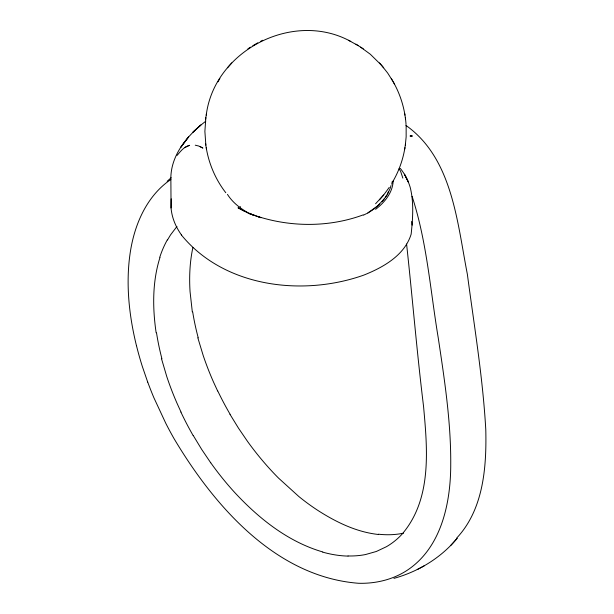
<?xml version="1.0" encoding="UTF-8"?>
<svg xmlns="http://www.w3.org/2000/svg" width="614" height="614" viewBox="0 0 614 614"><rect width="100%" height="100%" fill="white"/><g stroke="black" fill="none" stroke-linecap="round" stroke-linejoin="round"><path stroke-width="0.92" d="M181.345 234.932C224.033 287.39 302.748 296.731 363.726 275.141C383.151 267.397 404.557 255.455 411.142 234.195C412.792 218.807 414.02 202.351 410.16 187.216C408.11 180.401 404.764 173.946 400.297 168.397M393.175 180.953C392.676 192.696 384.564 202.49 375.584 209.336M181.437 234.909A141.266 81.547 0.1 0 1 171.06 207.992L171.229 198.852M205.851 117.65L204.884 131.381L205.851 145.111M405.332 145.111L406.146 136.838L406.146 125.916M206.243 115.087C214.393 50.248 293.569 9.893 350.763 41.46M392.707 181.79C398.831 171.306 403.007 159.663 404.933 147.675M205.644 119.062L206.457 113.674M404.726 149.079L405.539 143.691M391.763 184.223L392.208 181.606M391.026 185.52L390.274 188.014M160.016 257.343C152.287 281.642 152.487 307.729 156.133 332.742M390.074 188.636L387.327 194.692L382.131 201.561M387.695 193.295L388.578 191.422M217.993 81.815L219.873 78.515M386.858 194.922L385.508 197.048M167.484 239.974L170.562 234.863L176.962 226.443M389.215 187.416L383.673 194.976L375.584 203.756M384.126 199.074L377.587 205.966L367.847 212.843M403.344 532.63C432.11 497.501 427.352 448.519 423.545 406.299C416.906 352.313 412.478 298.082 406.583 244.034M231.747 62.912L227.51 67.786M177.093 155.403C180.608 151.305 184.039 146.569 189.634 145.303L184.584 147.675M381.77 197.163L383.673 194.976M379.437 199.849L381.286 197.731M456.517 538.255C483.548 509.543 486.633 467.269 485.789 429.831C482.873 377.641 474.215 325.98 467.354 274.212C457.238 222.644 452.587 158.197 405.7 125.248M450.791 545.393L457.161 538.324C440.952 557.896 418.334 571.626 393.935 578.373M377.518 206.051L373.55 209.382M378.055 205.56L379.675 204.078M167.169 181.299L171.145 177.715M205.728 121.265C188.183 134.543 171.736 153.753 170.861 176.725L171.053 207.992M170.869 179.472C146.209 196.219 133.913 225.783 129.968 254.426A227.034 131.434 60.1 0 0 128.602 267.55C126.822 293.807 130.191 320.201 136.462 345.69M372.706 209.942L367.256 213.419M247.91 48.828L250.543 47.155M252.83 45.697L257.773 42.842M417.251 569.539L424.136 565.87M260.42 41.46L262.685 40.271M363.503 215.13L366.589 213.595M363.135 214.908C327.508 228.04 287.083 227.241 251.502 214.347L254.864 215.591L249.023 213.242M378.439 534.487C357.264 532.184 337.608 522.859 319.771 511.639A192.819 111.664 59.8 0 1 298.811 496.496L278.541 478.106A193.28 111.771 59.8 0 1 247.588 441.497L238.478 428.135L229.974 414.296M195.267 145.188L198.721 146.017L202.889 148.074L200.218 146.639M322.741 551.955C288.196 541.87 259.093 518.723 234.924 492.735A193.172 111.349 60.2 0 1 210.725 462.756M251.502 214.347L260.973 217.701L257.773 216.558M251.633 214.624C242.177 209.873 233.151 203.441 227.449 194.369M348.491 40.271L358.353 45.697M249.652 213.91L238.002 207.778L245.262 211.669M251.333 214.071L250.075 213.357M360.633 47.155L370.319 54.247L381.286 65.03M355.943 44.17L363.273 48.828M240.043 206.534L240.534 206.956M381.77 65.598L387.641 72.997L392.707 80.964M379.437 62.912L383.673 67.786M225.791 192.735C214.839 178.59 207.847 161.444 205.644 143.691M398.97 168.873L400.535 171.099L402.838 178.106M210.709 462.779L201.668 449.387L193.249 435.495M393.19 81.815C400.643 94.817 405.01 109.553 406.054 124.496M391.302 78.515L394.625 84.318M217.617 390.949L213.549 382.131A193.111 111.303 59.8 0 1 203.196 355.514L197.831 337.8M181.023 412.071L177.009 403.229A193.111 111.687 60.2 0 1 166.762 376.528L161.52 358.768M147.69 382.077L142.325 366.443A229.145 132.501 60.2 0 1 136.485 345.69M412.109 196.403C427.029 242.169 430.337 290.599 438.242 337.861C444.513 379.629 450.975 421.611 450.737 463.961C450.799 503.342 441.182 549.231 405.324 571.481C391.364 580.038 374.816 583.737 358.538 583.277C275.333 576.845 213.81 505.483 173.885 438.358A226.65 130.882 60.2 0 1 165.788 423.307L153.853 397.665A226.812 131.066 60.2 0 1 147.713 382.069M405.332 117.65L405.539 119.062M404.726 113.674L404.933 115.087M206.243 147.675L206.457 149.079M192.305 311.858L190.048 291.566A192.919 110.988 59.9 0 1 192.888 247.542M411.702 221.477L412.101 225.161M193.141 435.556A193.579 111.817 60.2 0 1 180.907 412.109M230.081 414.235A193.579 111.71 59.8 0 1 217.732 390.911M198.238 337.869A192.819 111.065 59.8 0 1 192.704 311.996M161.935 358.829A192.819 110.896 60.4 0 1 156.532 332.88M159.801 257.143A192.451 111.871 59.8 0 1 167.346 239.813M403.436 533.175A192.942 110.152 61 0 1 378.354 534.195M403.39 532.691A192.88 112.262 58.6 0 1 386.313 546.767L376.351 551.472L365.56 554.534A193.203 112.531 60.3 0 1 348.023 555.954M348.077 556.092A192.213 111.694 59.8 0 1 322.78 552.155M188.513 136.983L180.984 147.061L188.513 136.983M198.138 127.428L193.011 132.102L200.855 124.98L198.138 127.428M411.242 135.94L410.006 136.009L412.416 136.024L411.242 135.94M408.586 182.496L404.472 174.269L408.586 182.496"/></g></svg>
